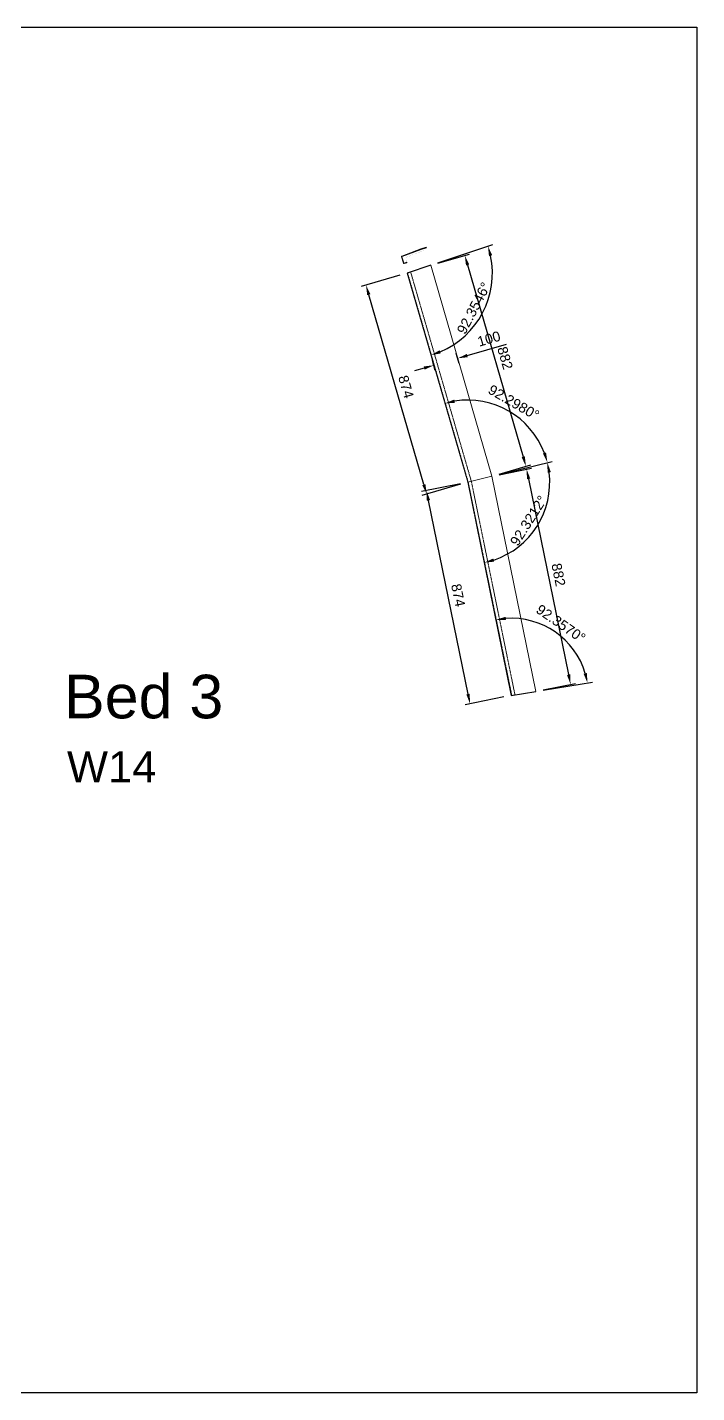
# Model space of a CAD drawing. Header units: inches. Extents: x 19267 to 40087, y 4081 to 15521.
# Drawn here: x 30277 to 32964, y 4081 to 9562 of the extents above; entities that cross this region are included whole.
import ezdxf

# ---------------------------------------------------------------- set-up
doc = ezdxf.new("R2010")
doc.units = ezdxf.units.IN
doc.header["$MEASUREMENT"] = 0
doc.linetypes.add('HIDDENNEW0', pattern=[4.5, 1.5, -1.5, 1.5])
doc.layers.get('DEFPOINTS').update_dxf_attribs({"color": 251})
doc.layers.add('20-TEXT', color=3, linetype='Continuous')
doc.layers.add('NEW_GF', color=7, linetype='Continuous', true_color=0xffffff)
doc.layers.add('NEW_LGF', color=7, linetype='Continuous', true_color=0xffffff)
doc.layers.add('VELFAC_ALU', color=4, linetype='Continuous', lineweight=0)
doc.layers.add('vport', color=6, linetype='Continuous', plot=False)
doc.styles.get("Standard").update_dxf_attribs({"font": 'arial.ttf'})
doc.dimstyles.new('20-TEXT', dxfattribs={"dimscale": 20, "dimtxt": 2, "dimasz": 2, "dimexe": 1, "dimexo": 1.5, "dimgap": 1, "dimtad": 1, "dimdec": 0, "dimzin": 0, "dimdsep": 46, "dimtxsty": 'Standard', "dimcen": 0.09, "dimadec": 4, "dimazin": 0, "dimtfac": 1, "dimtdec": 0, "dimtofl": 0, "dimtmove": 0, "dimatfit": 3, "dimfxl": 1, "dimtolj": 1, "dimtzin": 0, "dimarcsym": 0})

# ---------------------------------------------------------------- blocks, each defined once
blk = doc.blocks.new('*D130')
at = {"layer": '20-TEXT', "color": 0, "lineweight": -2, "transparency": 16777216}
for p, q in [((31925.1, 8614.7), (32052.4, 8651.6)), ((32044.3, 8607.6), (32267.6, 7837.6)), ((32170.7, 7767.9), (32297.9, 7804.8))]:
    blk.add_line(p, q, dxfattribs=at)
at = {"layer": '20-TEXT', "color": 0, "transparency": 16777216}
for points in [[(32050.7, 8609.4), (32037.9, 8605.7), (32033.2, 8646)], [(32274, 7839.5), (32261.2, 7835.8), (32278.7, 7799.2)]]:
    blk.add_solid(points, dxfattribs=at)
at = {"layer": 'DEFPOINTS', "color": 0, "transparency": 16777216}
for p in [(31896.3, 8606.3), (32278.7, 7799.2), (32141.8, 7759.5)]:
    blk.add_point(p, dxfattribs=at)
at = {"layer": '20-TEXT', "color": 0, "transparency": 16777216, "insert": (32194.8, 8233.9), "char_height": 40, "attachment_point": 5, "rotation": 286.1684}
blk.add_mtext('\\A1;882', dxfattribs=at)
blk = doc.blocks.new('*D131')
at = {"layer": '20-TEXT', "color": 0, "lineweight": -2, "transparency": 16777216}
for p, q in [((32171.2, 7765.5), (32300.8, 7792)), ((32289.2, 7748.8), (32449.7, 6963.4)), ((32347.8, 6901.7), (32477.3, 6928.2))]:
    blk.add_line(p, q, dxfattribs=at)
at = {"layer": '20-TEXT', "color": 0, "transparency": 16777216}
for points in [[(32295.8, 7750.1), (32282.7, 7747.5), (32281.2, 7788)], [(32456.3, 6964.7), (32443.2, 6962.1), (32457.7, 6924.2)]]:
    blk.add_solid(points, dxfattribs=at)
at = {"layer": 'DEFPOINTS', "color": 0, "transparency": 16777216}
for p in [(32141.8, 7759.5), (32457.7, 6924.2), (32318.4, 6895.7)]:
    blk.add_point(p, dxfattribs=at)
at = {"layer": '20-TEXT', "color": 0, "transparency": 16777216, "insert": (32409.1, 7364.2), "char_height": 40, "attachment_point": 5, "rotation": 281.5491}
blk.add_mtext('\\A1;882', dxfattribs=at)
blk = doc.blocks.new('*D132')
at = {"layer": '20-TEXT', "color": 0, "lineweight": -2, "transparency": 16777216}
for p, q in [((32015.4, 7729.6), (31859.7, 7697.8)), ((32046.2, 6885.1), (31887.3, 7662.6)), ((32190.3, 6873.8), (32034.6, 6841.9))]:
    blk.add_line(p, q, dxfattribs=at)
at = {"layer": '20-TEXT', "color": 0, "transparency": 16777216}
for points in [[(31893.8, 7663.9), (31880.8, 7661.2), (31879.3, 7701.8)], [(32052.7, 6886.5), (32039.6, 6883.8), (32054.2, 6845.9)]]:
    blk.add_solid(points, dxfattribs=at)
at = {"layer": 'DEFPOINTS', "color": 0, "transparency": 16777216}
for p in [(32044.8, 7735.6), (31879.3, 7701.8), (32219.7, 6879.8)]:
    blk.add_point(p, dxfattribs=at)
at = {"layer": '20-TEXT', "color": 0, "transparency": 16777216, "insert": (32006.4, 7281.9), "char_height": 40, "attachment_point": 5, "rotation": 281.5492}
blk.add_mtext('\\A1;874', dxfattribs=at)
blk = doc.blocks.new('*D133')
at = {"layer": '20-TEXT', "color": 0, "lineweight": -2, "transparency": 16777216}
for p, q in [((31772.7, 8566.2), (31617.5, 8521.2)), ((31868.8, 7726.2), (31647.9, 8488.4)), ((32016, 7727.2), (31860.8, 7682.2))]:
    blk.add_line(p, q, dxfattribs=at)
at = {"layer": '20-TEXT', "color": 0, "transparency": 16777216}
for points in [[(31654.3, 8490.2), (31641.4, 8486.5), (31636.7, 8526.8)], [(31875.2, 7728), (31862.4, 7724.3), (31880, 7687.8)]]:
    blk.add_solid(points, dxfattribs=at)
at = {"layer": 'DEFPOINTS', "color": 0, "transparency": 16777216}
for p in [(31801.6, 8574.6), (31636.7, 8526.8), (32044.8, 7735.6)]:
    blk.add_point(p, dxfattribs=at)
at = {"layer": '20-TEXT', "color": 0, "transparency": 16777216, "insert": (31797.2, 8118.5), "char_height": 40, "attachment_point": 5, "rotation": 286.1683}
blk.add_mtext('\\A1;874', dxfattribs=at)
blk = doc.blocks.new('*D134')
at = {"layer": '20-TEXT', "color": 0, "lineweight": -2, "transparency": 16777216}
blk.add_line((31924.8, 8615.8), (32145.1, 8689.7), dxfattribs=at)
blk.add_arc((31801.6, 8574.6), 342.3, 292.8667, 11.8245, dxfattribs=at)
at = {"layer": '20-TEXT', "color": 0, "transparency": 16777216}
for points in [[(32130.2, 8643), (32143.1, 8646.5), (32126.2, 8683.3)], [(31936.8, 8252.8), (31932.4, 8265.4), (31896.9, 8245.8)]]:
    blk.add_solid(points, dxfattribs=at)
at = {"layer": 'DEFPOINTS', "color": 0, "transparency": 16777216}
for p in [(31896.3, 8606.3), (31801.6, 8574.6), (31801.6, 8574.6), (32051.7, 8340.9), (32044.8, 7735.6)]:
    blk.add_point(p, dxfattribs=at)
at = {"layer": '20-TEXT', "color": 0, "transparency": 16777216, "insert": (32069, 8434.4), "char_height": 40, "attachment_point": 5, "rotation": 62.3456}
blk.add_mtext('\\A1;92.3546°', dxfattribs=at)
blk = doc.blocks.new('*D135')
at = {"layer": '20-TEXT', "color": 0, "lineweight": -2, "transparency": 16777216}
blk.add_line((32171, 7766.7), (32384.2, 7819.4), dxfattribs=at)
blk.add_arc((32044.8, 7735.6), 329.6, 20.8281, 99.2105, dxfattribs=at)
at = {"layer": '20-TEXT', "color": 0, "transparency": 16777216}
for points in [[(31993.5, 8054.4), (31990.6, 8067.4), (31953, 8052.1)], [(32359.2, 7854.7), (32346.5, 7850.8), (32364.8, 7814.6)]]:
    blk.add_solid(points, dxfattribs=at)
at = {"layer": 'DEFPOINTS', "color": 0, "transparency": 16777216}
for p in [(31801.6, 8574.6), (32279.3, 7967.1), (32044.8, 7735.6), (32044.8, 7735.6), (32141.8, 7759.5)]:
    blk.add_point(p, dxfattribs=at)
at = {"layer": '20-TEXT', "color": 0, "transparency": 16777216, "insert": (32229.7, 8056.1), "char_height": 40, "attachment_point": 5, "rotation": 330.0193}
blk.add_mtext('\\A1;92.2980°', dxfattribs=at)
blk = doc.blocks.new('*D136')
at = {"layer": '20-TEXT', "color": 0, "lineweight": -2, "transparency": 16777216}
blk.add_line((32171, 7766.7), (32384, 7819.3), dxfattribs=at)
blk.add_arc((32044.8, 7735.6), 329.4, 288.5106, 6.9089, dxfattribs=at)
at = {"layer": '20-TEXT', "color": 0, "transparency": 16777216}
for points in [[(32365.3, 7774), (32378.4, 7776.4), (32364.6, 7814.5)], [(32151.1, 7416.8), (32147.7, 7429.6), (32110.8, 7412.8)]]:
    blk.add_solid(points, dxfattribs=at)
at = {"layer": 'DEFPOINTS', "color": 0, "transparency": 16777216}
for p in [(32044.8, 7735.6), (32044.8, 7735.6), (32141.8, 7759.5), (32266.6, 7492), (32219.7, 6879.7)]:
    blk.add_point(p, dxfattribs=at)
at = {"layer": '20-TEXT', "color": 0, "transparency": 16777216, "insert": (32289.1, 7581.2), "char_height": 40, "attachment_point": 5, "rotation": 57.7098}
blk.add_mtext('\\A1;92.3212°', dxfattribs=at)
blk = doc.blocks.new('*D137')
at = {"layer": '20-TEXT', "color": 0, "lineweight": -2, "transparency": 16777216}
blk.add_line((32348, 6900.5), (32545.3, 6932.5), dxfattribs=at)
blk.add_arc((32219.7, 6879.8), 309.8, 16.594, 94.1473, dxfattribs=at)
at = {"layer": '20-TEXT', "color": 0, "transparency": 16777216}
for points in [[(32198.2, 7182.2), (32196.4, 7195.4), (32157.7, 7183.3)], [(32523.1, 6969.7), (32510.1, 6966.8), (32525.6, 6929.3)]]:
    blk.add_solid(points, dxfattribs=at)
at = {"layer": 'DEFPOINTS', "color": 0, "transparency": 16777216}
for p in [(32044.8, 7735.6), (32457.1, 7078.8), (32219.7, 6879.8), (32219.7, 6879.7), (32318.4, 6895.7)]:
    blk.add_point(p, dxfattribs=at)
at = {"layer": '20-TEXT', "color": 0, "transparency": 16777216, "insert": (32418.7, 7168), "char_height": 40, "attachment_point": 5, "rotation": 325.3707}
blk.add_mtext('\\A1;92.3570°', dxfattribs=at)
blk = doc.blocks.new('*D193')
at = {"layer": '20-TEXT', "color": 0, "lineweight": -2, "transparency": 16777216}
for p, q in [((32043, 8244), (32201, 8289.8)), ((31914.8, 8183.9), (31903.1, 8224.3)), ((32010.8, 8211.7), (31999, 8252.1)), ((31870.3, 8193.9), (31831.9, 8182.8))]:
    blk.add_line(p, q, dxfattribs=at)
at = {"layer": '20-TEXT', "color": 0, "transparency": 16777216}
for points in [[(32041.2, 8250.4), (32044.9, 8237.6), (32004.6, 8232.9)], [(31868.4, 8200.3), (31872.1, 8187.5), (31908.7, 8205)]]:
    blk.add_solid(points, dxfattribs=at)
at = {"layer": 'DEFPOINTS', "color": 0, "transparency": 16777216}
for p in [(32004.6, 8232.9), (32019.1, 8182.9), (31923.2, 8155.1)]:
    blk.add_point(p, dxfattribs=at)
at = {"layer": '20-TEXT', "color": 0, "transparency": 16777216, "insert": (32130, 8311.3), "char_height": 40, "attachment_point": 5, "rotation": 16.1683}
blk.add_mtext('\\A1;100', dxfattribs=at)

msp = doc.modelspace()

# ---------------------------------------------------------------- hatches: boundary and pattern name
at = {"layer": 'VELFAC_ALU', "linetype": 'Continuous'}
h = msp.add_hatch(color=256, dxfattribs=at)
h.dxf.hatch_style = 1
h.paths.add_polyline_path([(31780.8, 8643.6, 0.389325), (31779.2, 8640.3), (31786.9, 8615.3, 0.414214), (31790.3, 8613.6), (31800.7, 8616.8), (31800.1, 8618.5), (31789.8, 8615.3, -0.414214), (31788.7, 8615.9), (31780.9, 8640.8, -0.378974), (31781.4, 8641.9), (31857.6, 8670.2), (31879.1, 8676.8), (31878.5, 8678.5), (31857, 8671.9)])

# ---------------------------------------------------------------- linework, layer by layer
at = {"layer": 'NEW_GF', "color": 4, "linetype": 'Continuous', "ltscale": 100}
msp.add_line((31896.3, 8606.3), (31801.6, 8574.6), dxfattribs=at)
at = {"layer": 'NEW_GF', "color": 4}
msp.add_line((32219.7, 6879.8), (32318.4, 6895.7), dxfattribs=at)
at = {"layer": 'VELFAC_ALU'}
for p, q in [((32141.8, 7759.5), (31896.3, 8606.3)), ((32044.8, 7735.6), (31801.6, 8574.6)), ((32141.8, 7759.5), (32044.8, 7735.6)), ((32044.8, 7735.6), (32219.7, 6879.7)), ((32141.8, 7759.5), (32318.4, 6895.7))]:
    msp.add_line(p, q, dxfattribs=at)
at = {"layer": 'VELFAC_ALU', "linetype": 'HIDDENNEW0'}
for p, q in [((32046.7, 7736.1), (31803.5, 8575.1)), ((32059.2, 7739.7), (31816, 8578.7)), ((32046.8, 7736), (32221.7, 6880.1)), ((32059.5, 7738.6), (32234.4, 6882.7))]:
    msp.add_line(p, q, dxfattribs=at)
at = {"layer": 'VELFAC_ALU', "linetype": 'Continuous'}
msp.add_lwpolyline([(31800.7, 8616.8), (31790.3, 8613.6, -0.414214), (31786.9, 8615.3), (31779.2, 8640.3, -0.389325), (31780.8, 8643.6), (31857, 8671.9), (31878.5, 8678.5), (31879.1, 8676.8), (31857.6, 8670.2), (31781.4, 8641.9, 0.378974), (31780.9, 8640.8), (31788.7, 8615.9, 0.414214), (31789.8, 8615.3), (31800.1, 8618.5)], format="xyb", close=True, dxfattribs=at)
at = {"layer": 'VELFAC_ALU', "linetype": 'Continuous', "const_width": 0.225}
msp.add_lwpolyline([(31800.1, 8618.5), (31794.3, 8637.1), (31867, 8664.1), (31864.5, 8672.3)], dxfattribs=at)
at = {"layer": 'vport', "ltscale": 5}
msp.add_lwpolyline([(26403, 9561.6), (32963.8, 9561.6), (32963.8, 4081.2), (26403, 4081.2)], close=True, dxfattribs=at)

# ---------------------------------------------------------------- texts
at = {"layer": 'NEW_GF', "color": 15, "linetype": 'Continuous', "ltscale": 100}
msp.add_text('Bed 3', height=175, dxfattribs=at).set_placement((30425, 6787.9))
at = {"layer": 'NEW_LGF', "color": 9, "linetype": 'Continuous', "ltscale": 100}
msp.add_text('W14', height=125, dxfattribs=at).set_placement((30436.5, 6531))

# ---------------------------------------------------------------- dimensions: what is measured, and where the dimension line sits
at = {"layer": '20-TEXT'}
for base, line1, line2, picture, middle in [((32051.743, 8340.8826), ((31896.3363, 8606.3171), (31801.561, 8574.5636)), ((32044.8091, 7735.5669), (31801.561, 8574.5636)), '*D134', (32068.9776, 8434.4382)), ((32279.3411, 7967.1404), ((32044.8091, 7735.5669), (31801.561, 8574.5636)), ((32141.8446, 7759.5274), (32044.8091, 7735.5669)), '*D135', (32229.709, 8056.0725)), ((32266.60852, 7492.007), ((32044.80433, 7735.58633), (32219.69255, 6879.74265)), ((32141.84462, 7759.52743), (32044.80913, 7735.56686)), '*D136', (32289.10014, 7581.19001)), ((32457.1219, 7078.8325), ((32219.6892, 6879.7592), (32318.3589, 6895.7264)), ((32044.8043, 7735.5863), (32219.6925, 6879.7427)), '*D137', (32418.7425, 7167.9876))]:
    dim = msp.add_angular_dim_2l(base=base, line1=line1, line2=line2, dimstyle='20-TEXT', dxfattribs=at)
    dim.commit()
    dim.dimension.update_dxf_attribs({"geometry": picture, "text_midpoint": middle})
for p1, p2, distance, picture, middle in [((31896.3, 8606.3), (32141.8, 7759.5), 142.5, '*D130', (32194.8, 8233.9)), ((32044.8, 7735.6), (31801.6, 8574.6), 171.6, '*D133', (31797.2, 8118.5)), ((31923.2, 8155.1), (32019.1, 8182.9), 52, '*D193', (32130, 8311.3)), ((32141.8, 7759.5), (32318.4, 6895.7), 142.3, '*D131', (32409.1, 7364.2)), ((32219.6892, 6879.7592), (32044.8043, 7735.5863), 168.9208, '*D132', (32006.3505, 7281.9464))]:
    dim = msp.add_aligned_dim(p1=p1, p2=p2, distance=distance, dimstyle='20-TEXT', dxfattribs=at)
    dim.commit()
    dim.dimension.update_dxf_attribs({"geometry": picture, "text_midpoint": middle})

doc.saveas('drawing.dxf')
